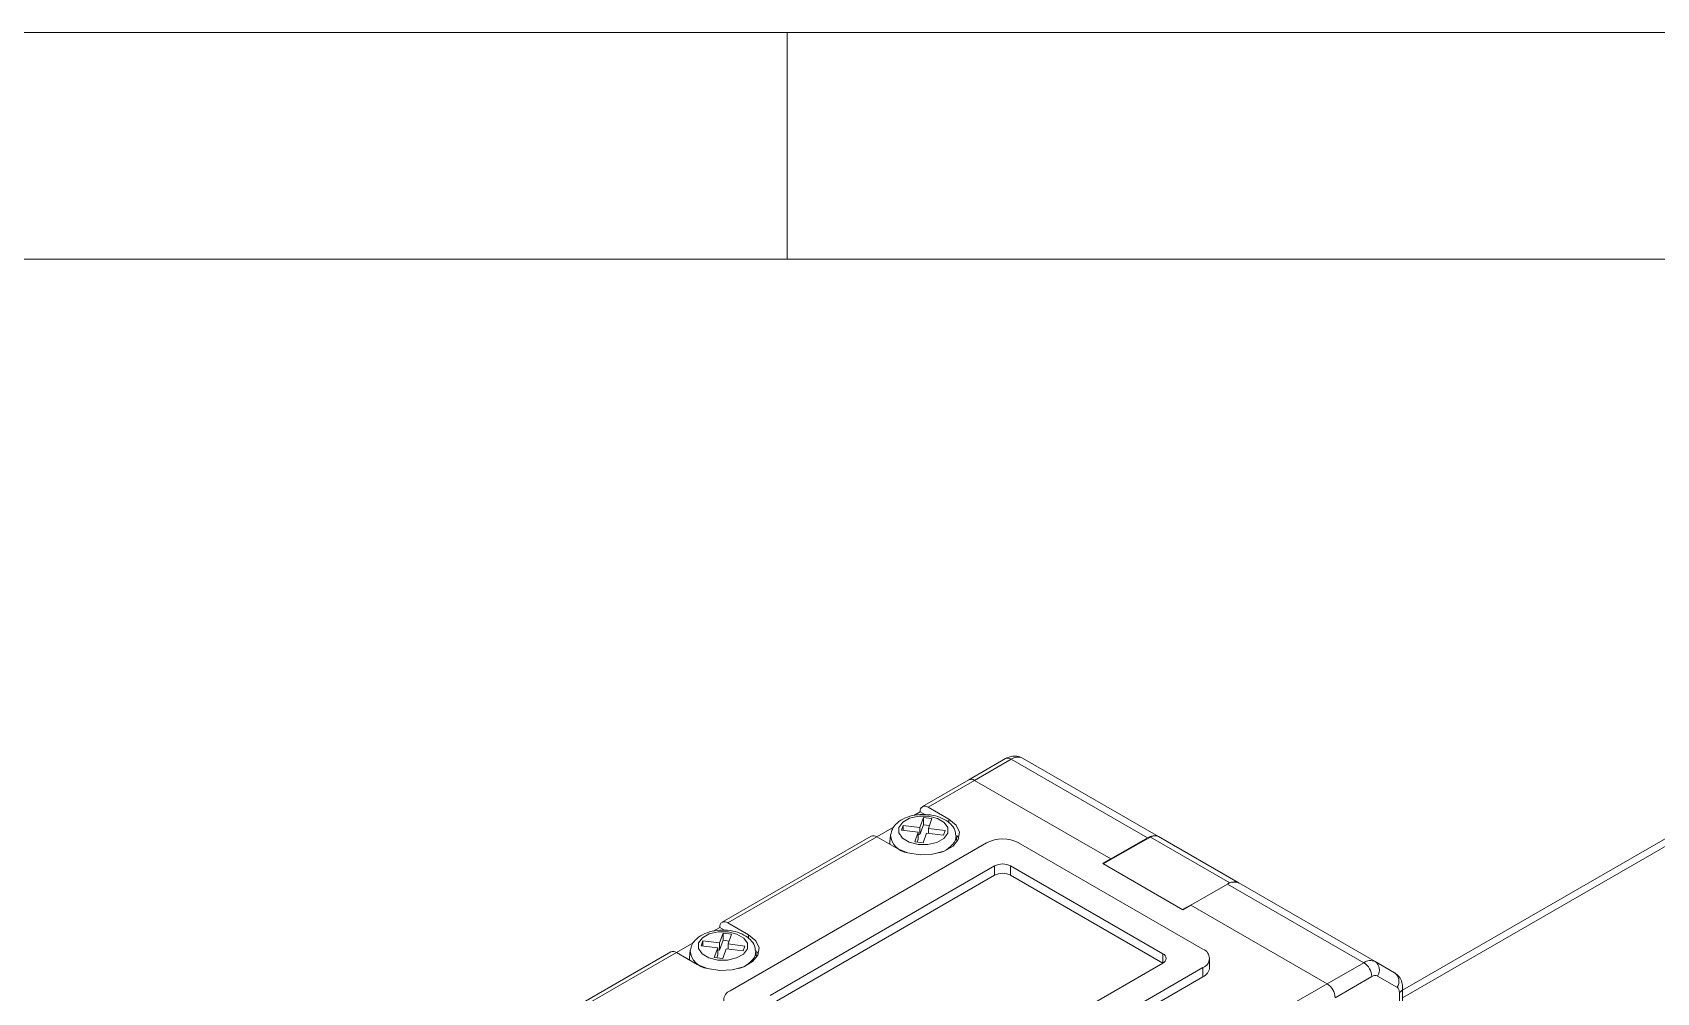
# Model space of a CAD drawing. Header units: millimetres. Extents: x 5 to 415, y -41 to 292.
# Drawn here: x 343.35 to 379.18, y 270.82 to 292 of the extents above; entities that cross this region are included whole.
import ezdxf

# ---------------------------------------------------------------- set-up
doc = ezdxf.new("R2010")
doc.units = ezdxf.units.MM

msp = doc.modelspace()

# ---------------------------------------------------------------- linework, layer by layer
at = {"color": 7, "linetype": 'Continuous', "lineweight": 18}
for p, q in [((415, 292), (5, 292)), ((360, 287), (360, 292)), ((410.25, 287), (10, 287)), ((393.948, 282.63), (373.577, 270.87)), ((364.818, 275.977), (364.01, 275.51)), ((364.943, 275.964), (364.135, 275.498)), ((367.948, 274.229), (364.943, 275.964)), ((365.193, 275.989), (368.188, 274.26)), ((364.01, 275.51), (362.985, 274.918)), ((364.135, 275.498), (363.109, 274.906)), ((364.135, 275.498), (367.14, 273.763)), ((362.933, 274.804), (362.791, 274.722)), ((363.037, 274.744), (362.933, 274.804)), ((363.569, 274.64), (363.109, 274.906)), ((362.359, 274.473), (361.978, 274.253)), ((362.558, 274.505), (362.519, 274.398)), ((362.93, 274.46), (362.558, 274.505)), ((362.558, 274.393), (362.558, 274.505)), ((363.008, 274.675), (362.93, 274.46)), ((363.008, 274.52), (362.93, 274.305)), ((362.93, 274.305), (362.93, 274.46)), ((363.194, 274.653), (363.008, 274.675)), ((363.008, 274.52), (363.008, 274.675)), ((363.14, 274.504), (363.008, 274.52)), ((363.116, 274.438), (363.194, 274.653)), ((363.488, 274.393), (363.116, 274.438)), ((363.116, 274.326), (363.116, 274.438)), ((361.853, 274.265), (358.565, 272.367)), ((361.978, 274.253), (358.69, 272.354)), ((364.4, 274.12), (358.743, 270.854)), ((361.978, 274.253), (362.438, 273.987)), ((362.264, 274.136), (362.263, 274.088)), ((362.28, 274.291), (362.264, 274.136)), ((362.28, 274.291), (362.281, 274.3)), ((362.519, 274.398), (362.891, 274.353)), ((362.891, 274.353), (362.813, 274.138)), ((362.813, 274.138), (362.999, 274.116)), ((362.891, 274.198), (362.867, 274.132)), ((362.891, 274.198), (362.891, 274.353)), ((362.93, 274.305), (362.891, 274.31)), ((362.999, 274.116), (363.077, 274.331)), ((363.077, 274.331), (363.449, 274.286)), ((363.449, 274.286), (363.488, 274.393)), ((363.743, 274.138), (363.727, 274.291)), ((363.727, 274.291), (363.728, 274.281)), ((363.784, 274.212), (363.751, 274.274)), ((369.173, 271.773), (365.107, 274.12)), ((366.971, 273.656), (367.852, 274.156)), ((367.14, 273.763), (367.948, 274.229)), ((367.852, 274.156), (368.016, 274.246)), ((368.188, 274.26), (369.95, 273.243)), ((367.14, 273.763), (366.963, 273.661)), ((367.14, 273.752), (367.14, 273.763)), ((364.577, 273.61), (359.627, 270.752)), ((364.577, 273.406), (359.627, 270.548)), ((364.577, 273.406), (364.577, 273.61)), ((368.289, 271.671), (364.93, 273.61)), ((364.93, 273.61), (364.93, 273.406)), ((368.289, 271.467), (364.93, 273.406)), ((366.963, 273.661), (368.731, 272.64)), ((368.723, 272.645), (366.971, 273.656)), ((368.908, 272.742), (369.716, 273.209)), ((372.721, 271.474), (369.716, 273.209)), ((369.966, 273.234), (369.95, 273.243)), ((369.966, 273.234), (372.971, 271.499)), ((368.723, 272.645), (369.022, 272.808)), ((368.731, 272.64), (368.908, 272.742)), ((368.908, 272.742), (371.913, 271.007)), ((359.15, 272.089), (358.69, 272.354)), ((357.94, 271.921), (357.559, 271.701)), ((358.139, 271.954), (358.1, 271.847)), ((358.511, 271.909), (358.139, 271.954)), ((358.139, 271.842), (358.139, 271.954)), ((358.513, 272.252), (358.371, 272.171)), ((358.589, 272.124), (358.511, 271.909)), ((358.589, 271.969), (358.511, 271.754)), ((358.511, 271.754), (358.511, 271.909)), ((358.617, 272.192), (358.513, 272.252)), ((358.774, 272.101), (358.589, 272.124)), ((358.589, 271.969), (358.589, 272.124)), ((358.72, 271.953), (358.589, 271.969)), ((358.696, 271.887), (358.774, 272.101)), ((357.434, 271.714), (354.146, 269.816)), ((357.559, 271.701), (354.271, 269.803)), ((357.559, 271.701), (358.018, 271.436)), ((357.861, 271.74), (357.844, 271.585)), ((357.844, 271.585), (357.844, 271.537)), ((357.861, 271.74), (357.862, 271.749)), ((358.1, 271.847), (358.472, 271.802)), ((358.472, 271.802), (358.394, 271.587)), ((358.394, 271.587), (358.58, 271.565)), ((358.472, 271.647), (358.448, 271.581)), ((358.472, 271.647), (358.472, 271.802)), ((358.511, 271.754), (358.472, 271.759)), ((358.58, 271.565), (358.657, 271.779)), ((358.657, 271.779), (359.029, 271.734)), ((359.068, 271.842), (358.696, 271.887)), ((358.696, 271.775), (358.696, 271.887)), ((359.029, 271.734), (359.068, 271.842)), ((359.324, 271.587), (359.307, 271.74)), ((359.307, 271.74), (359.308, 271.729)), ((359.364, 271.661), (359.332, 271.722)), ((369.319, 271.365), (369.319, 271.569)), ((363.339, 268.609), (368.289, 271.467)), ((363.516, 268.099), (369.173, 271.365)), ((369.173, 271.16), (369.173, 271.365)), ((371.913, 271.007), (372.721, 271.474)), ((372.971, 271.499), (373.4, 271.251)), ((363.516, 267.895), (369.173, 271.16)), ((370.888, 270.416), (371.913, 271.007)), ((372.898, 271.168), (372.09, 270.701)), ((373.452, 270.932), (373.023, 271.18)), ((373.577, 269.007), (373.577, 270.92)), ((373.504, 268.905), (373.504, 270.818))]:
    msp.add_line(p, q, dxfattribs=at)
at = {"color": 8, "linetype": 'Continuous', "lineweight": 18}
for p, q in [((393.939, 282.456), (373.577, 270.701)), ((363.569, 274.56), (363.569, 274.64)), ((363.728, 274.281), (363.713, 274.179)), ((368.016, 274.246), (369.768, 273.234)), ((359.15, 272.009), (359.15, 272.089)), ((359.308, 271.729), (359.293, 271.628)), ((368.289, 271.467), (368.289, 271.671))]:
    msp.add_line(p, q, dxfattribs=at)
at = {"color": 7, "linetype": 'Continuous', "lineweight": 18, "flags": 128}
for points in [[(362.438, 273.987), (362.665, 273.895), (362.934, 273.854), (363.21, 273.868), (363.462, 273.936), (363.659, 274.049), (363.776, 274.194), (363.8, 274.354), (363.728, 274.509), (363.569, 274.64)], [(363.542, 274.33), (363.544, 274.454), (363.464, 274.569), (363.314, 274.658), (363.116, 274.706), (362.902, 274.708), (362.702, 274.661), (362.549, 274.575), (362.465, 274.461), (362.463, 274.337), (362.543, 274.222), (362.693, 274.133), (362.891, 274.085), (363.105, 274.083), (363.304, 274.13), (363.458, 274.216), (363.542, 274.33)], [(358.018, 271.436), (358.246, 271.344), (358.514, 271.303), (358.791, 271.316), (359.043, 271.384), (359.239, 271.498), (359.357, 271.643), (359.381, 271.803), (359.309, 271.958), (359.15, 272.089)], [(359.123, 271.779), (359.125, 271.903), (359.045, 272.018), (358.894, 272.107), (358.697, 272.155), (358.482, 272.156), (358.283, 272.11), (358.13, 272.023), (358.045, 271.909), (358.043, 271.785), (358.123, 271.671), (358.274, 271.582), (358.471, 271.533), (358.686, 271.532), (358.885, 271.578), (359.038, 271.665), (359.123, 271.779)]]:
    msp.add_lwpolyline(points, dxfattribs=at)
at = {"color": 8, "linetype": 'Continuous', "lineweight": 18}
for centre, radius, start, end in [((364.87, 275.862), 0.126, 54.3824, 114.3071), ((362.716, 274.331), 0.437, 185.2101, 262.609), ((363.217, 274.443), 0.562, 283.4446, 331.9569), ((358.296, 271.779), 0.437, 185.2101, 262.609), ((358.797, 271.892), 0.562, 283.4446, 331.9569), ((373.458, 270.928), 0.12, 292.7367, 355.9673)]:
    msp.add_arc(centre, radius, start, end, dxfattribs=at)
at = {"color": 7, "linetype": 'Continuous', "lineweight": 18}
for centre, radius, start, end in [((365.089, 275.76), 0.251, 65.686, 125.6182), ((364.062, 275.395), 0.126, 54.3824, 114.3071), ((363.04, 274.821), 0.109, 50.7967, 189.214), ((361.905, 274.15), 0.126, 54.3824, 114.3071), ((364.754, 273.438), 0.769, 62.6097, 117.3903), ((368.095, 274.025), 0.251, 65.686, 125.6182), ((364.754, 273.269), 0.384, 62.6097, 117.3903), ((364.754, 273.064), 0.384, 62.6097, 117.3903), ((369.862, 273.004), 0.251, 65.686, 125.6182), ((358.621, 272.27), 0.109, 50.7967, 189.214), ((357.485, 271.599), 0.126, 54.3824, 114.3071), ((368.25, 271.569), 0.109, 290.7834, 69.2166), ((369.095, 271.569), 0.218, 290.7834, 69.2166), ((369.069, 271.39), 0.251, 294.3747, 354.3052), ((372.868, 271.27), 0.251, 65.686, 125.6182), ((372.514, 271.15), 0.384, 2.6055, 57.3945), ((372.971, 271.066), 0.126, 65.686, 125.6182), ((372.834, 271.313), 0.231, 324.8149, 53.6488), ((373.264, 271.065), 0.231, 324.8149, 53.6488), ((358.821, 270.65), 0.218, 110.7834, 249.2166), ((371.706, 270.684), 0.384, 2.6055, 57.3945), ((373.379, 270.83), 0.126, 354.3796, 54.302)]:
    msp.add_arc(centre, radius, start, end, dxfattribs=at)
for points, knots in [([(365.193, 275.989), (365.153, 276.006), (365.074, 276.04), (364.939, 276.033), (364.86, 275.996), (364.818, 275.977)], [0, 0, 0, 0, 0.3324916, 0.6449729, 1, 1, 1, 1]), ([(363.721, 274.281), (363.716, 274.322), (363.705, 274.415), (363.611, 274.539), (363.468, 274.646), (363.275, 274.72), (363.049, 274.752), (362.815, 274.738), (362.595, 274.675), (362.426, 274.569), (362.315, 274.441), (362.295, 274.345), (362.287, 274.304)], [0, 0, 0, 0, 0.07302, 0.166669, 0.265637, 0.373822, 0.485185, 0.596773, 0.709929, 0.826658, 0.92505, 1, 1, 1, 1]), ([(368.016, 274.246), (368.052, 274.261), (368.117, 274.289), (368.166, 274.269), (368.188, 274.26)], [0, 0, 0, 0, 0.557682, 1, 1, 1, 1]), ([(369.95, 273.243), (369.923, 273.256), (369.895, 273.27), (369.859, 273.256), (369.857, 273.255)], [0, 0, 0, 0, 0.947374, 1, 1, 1, 1]), ([(359.301, 271.73), (359.297, 271.771), (359.286, 271.864), (359.192, 271.988), (359.049, 272.094), (358.856, 272.168), (358.63, 272.201), (358.395, 272.186), (358.176, 272.123), (358.007, 272.018), (357.895, 271.89), (357.876, 271.794), (357.868, 271.752)], [0, 0, 0, 0, 0.07302, 0.166669, 0.265637, 0.373822, 0.485185, 0.596773, 0.709929, 0.826658, 0.92505, 1, 1, 1, 1]), ([(373.577, 270.92), (373.574, 270.96), (373.568, 271.046), (373.51, 271.168), (373.437, 271.223), (373.4, 271.251)], [0, 0, 0, 0, 0.307719, 0.656312, 1, 1, 1, 1])]:
    msp.add_open_spline(points, degree=3, knots=knots, dxfattribs=at)

doc.saveas('drawing.dxf')
